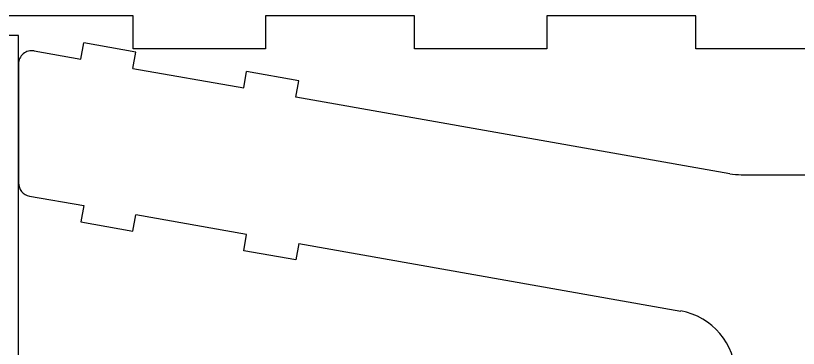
# Model space of a CAD drawing. Header units: millimetres. Extents: x 0 to 1198, y 2 to 800.
# Drawn here: x 715.6 to 833.9, y 99.8 to 150 of the extents above; entities that cross this region are included whole.
import ezdxf

# ---------------------------------------------------------------- set-up
doc = ezdxf.new("R2010")
doc.units = ezdxf.units.MM

# ---------------------------------------------------------------- blocks, each defined once
blk = doc.blocks.new('2- Top')
at = {"color": 179, "linetype": 'Continuous', "lineweight": 25}
for p, q in [((100, 155), (120, 155)), ((120, 155), (120, 150)), ((142.5, 150), (142.5, 155)), ((142.5, 155), (162.5, 155)), ((162.5, 155), (162.5, 150)), ((185, 150), (185, 155)), ((185, 155), (205, 155)), ((205, 155), (205, 150)), ((120, 150), (142.5, 150)), ((162.5, 150), (185, 150)), ((205, 150), (227.5, 150))]:
    blk.add_line(p, q, dxfattribs=at)
blk = doc.blocks.new('2- Side')
at = {"color": 179, "linetype": 'Continuous', "lineweight": 25}
for p, q in [((141.22, 208.33), (123.25, 208.33)), ((121.28, 206.68), (119.83, 198.48)), ((143.19, 205.98), (141.94, 198.91)), ((117.37, 198.91), (115.98, 191.04)), ((119.83, 198.48), (117.37, 198.91)), ((141.94, 198.91), (144.4, 198.48)), ((143.01, 190.6), (144.4, 198.48)), ((115.49, 173.86), (118.44, 190.6)), ((115.98, 191.04), (118.44, 190.6)), ((140.55, 191.04), (137.6, 174.29)), ((140.55, 191.04), (143.01, 190.6)), ((111.64, 166.42), (113.03, 174.29)), ((113.03, 174.29), (115.49, 173.86)), ((137.6, 174.29), (140.06, 173.86)), ((138.67, 165.98), (140.06, 173.86)), ((114.1, 165.98), (103.92, 108.26)), ((114.1, 165.98), (111.64, 166.42)), ((124.65, 100.86), (136.21, 166.42)), ((136.21, 166.42), (138.67, 165.98)), ((0, 100), (0, 97.5)), ((94.08, 100), (0, 100)), ((124.5, 99.13), (124.5, 85))]:
    blk.add_line(p, q, dxfattribs=at)
for centre, radius, start, end in [((123.25, 206.33), 2, 90, 170), ((141.22, 206.33), 2, 350, 90), ((94.08, 110), 10, 270, 350), ((134.5, 99.13), 10, 170, 180)]:
    blk.add_arc(centre, radius, start, end, dxfattribs=at)

msp = doc.modelspace()

# ---------------------------------------------------------------- block references
at = {"color": 7, "linetype": 'Continuous'}
for name, p, rotation in [('2- Top', (938.394, 300.001), 180), ('2- Side', (616.065, 147.001), 270), ('2- Side', (924.394, 1.501), 90)]:
    msp.add_blockref(name, p, dxfattribs=dict(at, rotation=rotation))

doc.saveas('drawing.dxf')
